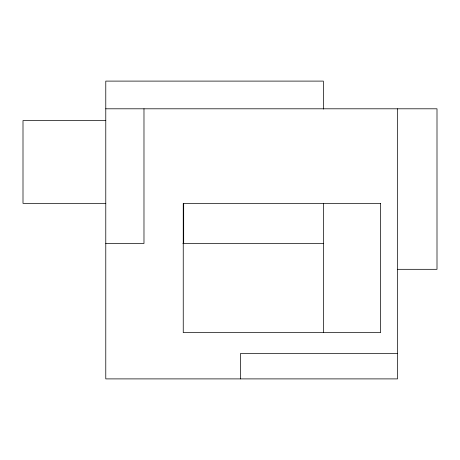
<?xml version="1.0" encoding="UTF-8"?>
<svg xmlns="http://www.w3.org/2000/svg" width="460" height="460" viewBox="0 0 460 460"><rect width="100%" height="100%" fill="white"/><g stroke="black" fill="none" stroke-linecap="round" stroke-linejoin="round"><path stroke-width="0.69" d="M105.777 108.801L437 108.801L437 269.318L397.52 269.318M105.777 120.577L23 120.577L23 203.355L105.777 203.355M105.777 243.466L143.98 243.466L143.98 108.801M182.873 243.466L323.346 243.466M397.52 353.429L240.557 353.429L240.557 378.896M397.52 108.801L397.52 378.896L105.777 378.896L105.777 81.104L323.346 81.104L323.346 109.095M323.346 203.355L323.346 332.609M183.684 203.355L183.684 243.466M380.65 203.355L183.247 203.355L183.247 332.609L380.65 332.609L380.65 203.355"/></g></svg>
